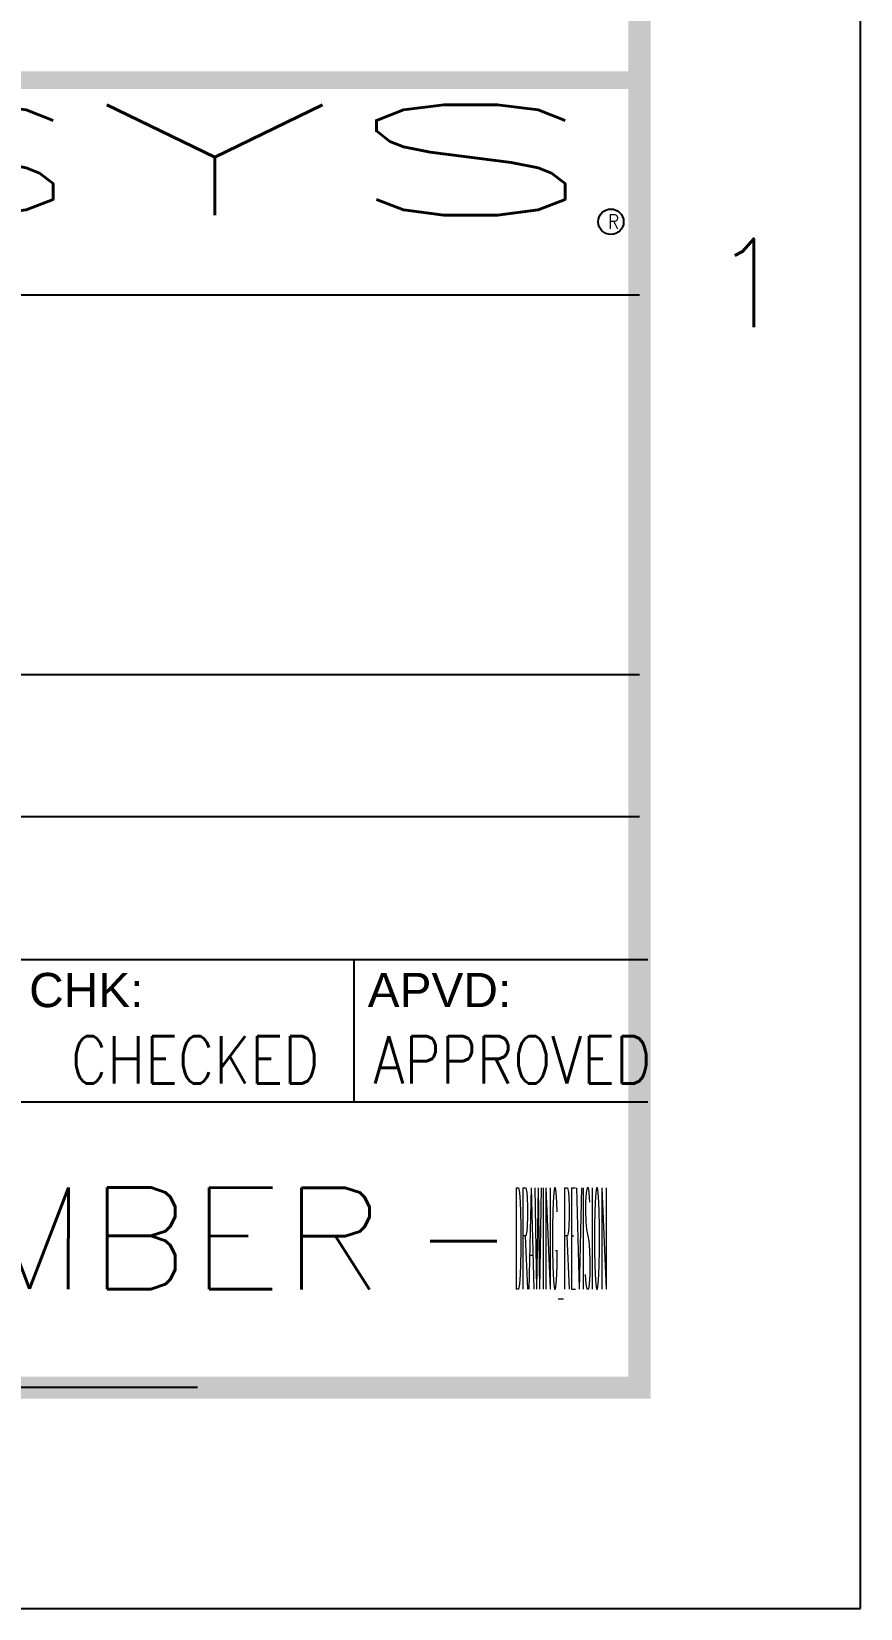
# Model space of a CAD drawing. Extents: x 0 to 17, y 0 to 11.
# Drawn here: x 16.062 to 17, y 0 to 1.785 of the extents above; entities that cross this region are included whole.
import ezdxf
from ezdxf.enums import TextEntityAlignment as Align

# ---------------------------------------------------------------- set-up
doc = ezdxf.new("R2010")
doc.units = 0
doc.header["$LTSCALE"] = 0.375
doc.header["$MEASUREMENT"] = 0
doc.layers.add('06 Text', color=7, linetype='Continuous')
doc.layers.add('26 Border', color=7, linetype='Continuous')
doc.styles.add('ROMAND', font='SIMPLEX8.shx')
doc.styles.add('ROMANS', font='romans.shx', dxfattribs={"width": 0.85})
doc.styles.get("Standard").update_dxf_attribs({"font": 'arial.ttf', "width": 0.85})

msp = doc.modelspace()

# ---------------------------------------------------------------- linework, layer by layer
at = {"layer": '06 Text'}
msp.add_circle((16.7177, 1.5693), 0.0144, dxfattribs=at)
at = {"layer": '26 Border'}
for p, q in [((17, 0), (17, 11)), ((14.8669, 1.4867), (16.75, 1.4867)), ((14.8669, 1.0571), (16.75, 1.0571)), ((16.75, 0.8957), (14.8669, 0.8957)), ((14.8669, 0.7343), (16.7593, 0.7343)), ((16.4272, 0.5729), (16.4272, 0.7343)), ((16.7593, 0.5729), (14.8669, 0.5729)), ((16.25, 0.25), (0.25, 0.25)), ((0, 0), (17, 0))]:
    msp.add_line(p, q, dxfattribs=at)
for points, const_width in [([(0.25, 10.75), (16.75, 10.75), (16.75, 0.25), (0.25, 0.25)], 0.025), ([(16.75, 0.25), (14.8669, 0.25), (14.8669, 2.2251), (16.75, 2.2251)], 0.02)]:
    msp.add_lwpolyline(points, close=True, dxfattribs=dict(at, const_width=const_width))
at = {"layer": '26 Border', "const_width": 0.02}
msp.add_lwpolyline([(16.75, 1.7296), (14.8669, 1.7296)], dxfattribs=at)

# ---------------------------------------------------------------- texts
at = {"layer": '06 Text', "style": 'ROMAND', "width": 2.540153}
msp.add_text('R VISYS', height=0.125, dxfattribs=at).set_placement((14.8669, 1.5768), (16.7115, 1.5768), align=Align.FIT)
at = {"layer": '06 Text', "style": 'ROMANS'}
msp.add_text('1', height=0.1, dxfattribs=at).set_placement((16.875, 1.5), align=Align.MIDDLE_CENTER)
at = {"layer": '06 Text'}
for s, p in [('CHK:', (16.0595, 0.6805)), ('APVD:', (16.4425, 0.6805))]:
    msp.add_text(s, height=0.03874, dxfattribs=at).set_placement(p)
at = {"layer": '06 Text', "style": 'ROMAND', "width": 0.85}
msp.add_text('-', height=0.1148, dxfattribs=at).set_placement((16.4965, 0.3665))
at = {"layer": '06 Text', "insert": (16.7144, 1.5774), "char_height": 0.0162, "width": 0.816639, "attachment_point": 1, "style": 'ROMANS'}
msp.add_mtext('R', dxfattribs=at)
at = {"layer": '06 Text', "style": 'ROMANS', "width": 0.85}
for tag, p in [('CHECKED', (16.2473, 0.6208)), ('APPROVED', (16.6062, 0.6208))]:
    msp.add_attdef(tag, text='', height=0.0536, dxfattribs=at).set_placement(p, align=Align.MIDDLE_CENTER)
at = {"layer": '06 Text', "style": 'ROMAND', "width": 0.993008, "flags": 8}
msp.add_attdef('PROJECT_NUMBER', text='', height=0.115, rotation=359.9195, dxfattribs=at).set_placement((14.9166, 0.3632), (16.461, 0.361), align=Align.FIT)
at = {"layer": '06 Text', "style": 'ROMAND', "width": 0.065, "flags": 8}
msp.add_attdef('DRAWING_REVISION', text='', height=0.1148, dxfattribs=at).set_placement((16.6091, 0.3614), (16.7139, 0.3614), align=Align.FIT)

doc.saveas('drawing.dxf')
